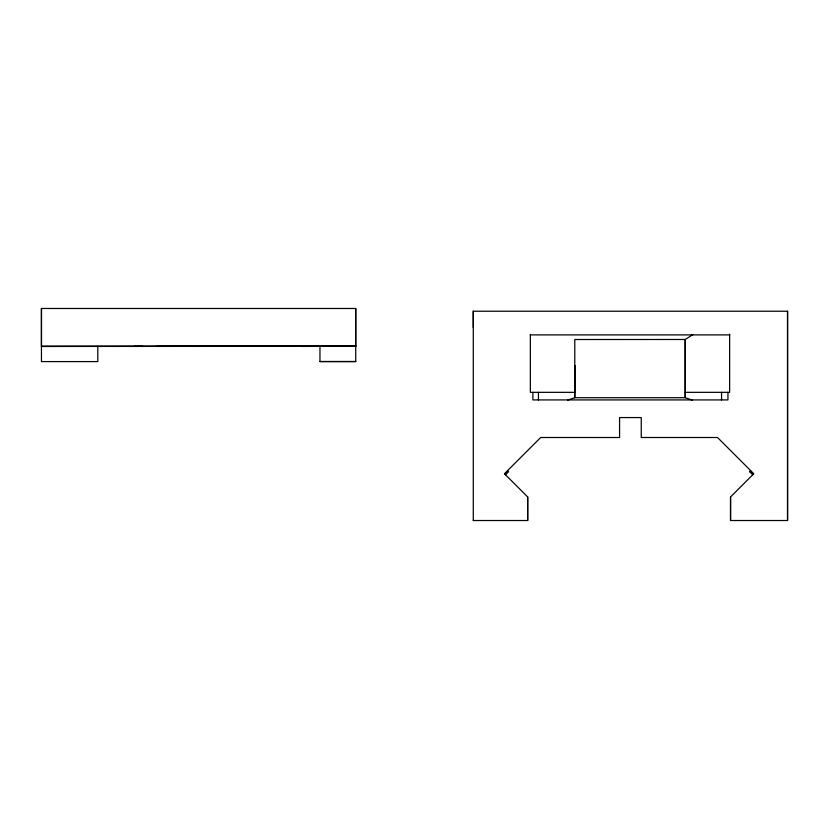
<?xml version="1.0" encoding="UTF-8"?>
<svg xmlns="http://www.w3.org/2000/svg" width="829" height="829" viewBox="0 0 829 829"><rect width="100%" height="100%" fill="white"/><g stroke="black" fill="none" stroke-linecap="round" stroke-linejoin="round"><path stroke-width="1.24" d="M41.45 308.481L41.45 346.418L355.724 346.367L355.724 308.481L41.45 308.481L41.45 361.589L97.801 361.589L97.801 346.408M473.276 327.486L473.276 311.227L787.55 311.227L787.55 520.519L730.546 520.519L730.546 496.954L753.768 473.732L717.541 437.505L641.252 437.505L641.252 417.567L619.574 417.567L619.574 437.515L540.684 437.505L504.457 473.732L527.679 496.965L527.679 520.519L473.276 520.519M730.546 520.519L730.546 496.965M574.777 375.599L574.777 369.278L574.787 397.713L567.523 400.138M505.006 474.281L506.54 472.748M505.493 474.768L508.55 471.701L507.524 470.665M752.742 474.768L749.675 471.701L750.152 471.214L753.219 474.281M749.675 471.701L750.701 470.665M692.795 334.667L685.21 339.486L574.798 339.507L574.787 392.335L530.353 392.335L530.353 334.398M156.619 346.387L355.724 346.107L301.176 346.418L319.963 346.387L319.963 361.558L355.724 361.558L355.724 308.481M172.328 346.408L173.396 346.398M205.488 346.253L157.106 346.398L171.644 346.387L166.101 346.387M253.373 346.211L195.478 346.346M530.353 334.895L729.644 334.895M355.724 346.107L41.45 346.418L169.883 346.387M133.915 346.408L142.733 346.408M319.963 361.537L355.724 361.537M685.21 392.335L729.644 392.335L729.644 334.16M200.898 346.408L158.235 346.356M692.474 400.138L685.21 397.713L574.787 397.713L574.787 365.413L574.777 372.615M574.777 371.775L574.787 373.444M787.55 311.227L787.55 520.519M727.945 392.335L727.945 399.92L532.881 399.92L532.881 392.335M721.562 392.335L721.562 399.92M538.435 392.335L538.435 399.92M527.679 496.954L527.679 520.519M473.276 311.227L473.276 520.519M685.21 339.486L685.21 397.713L685.189 339.486"/></g></svg>
